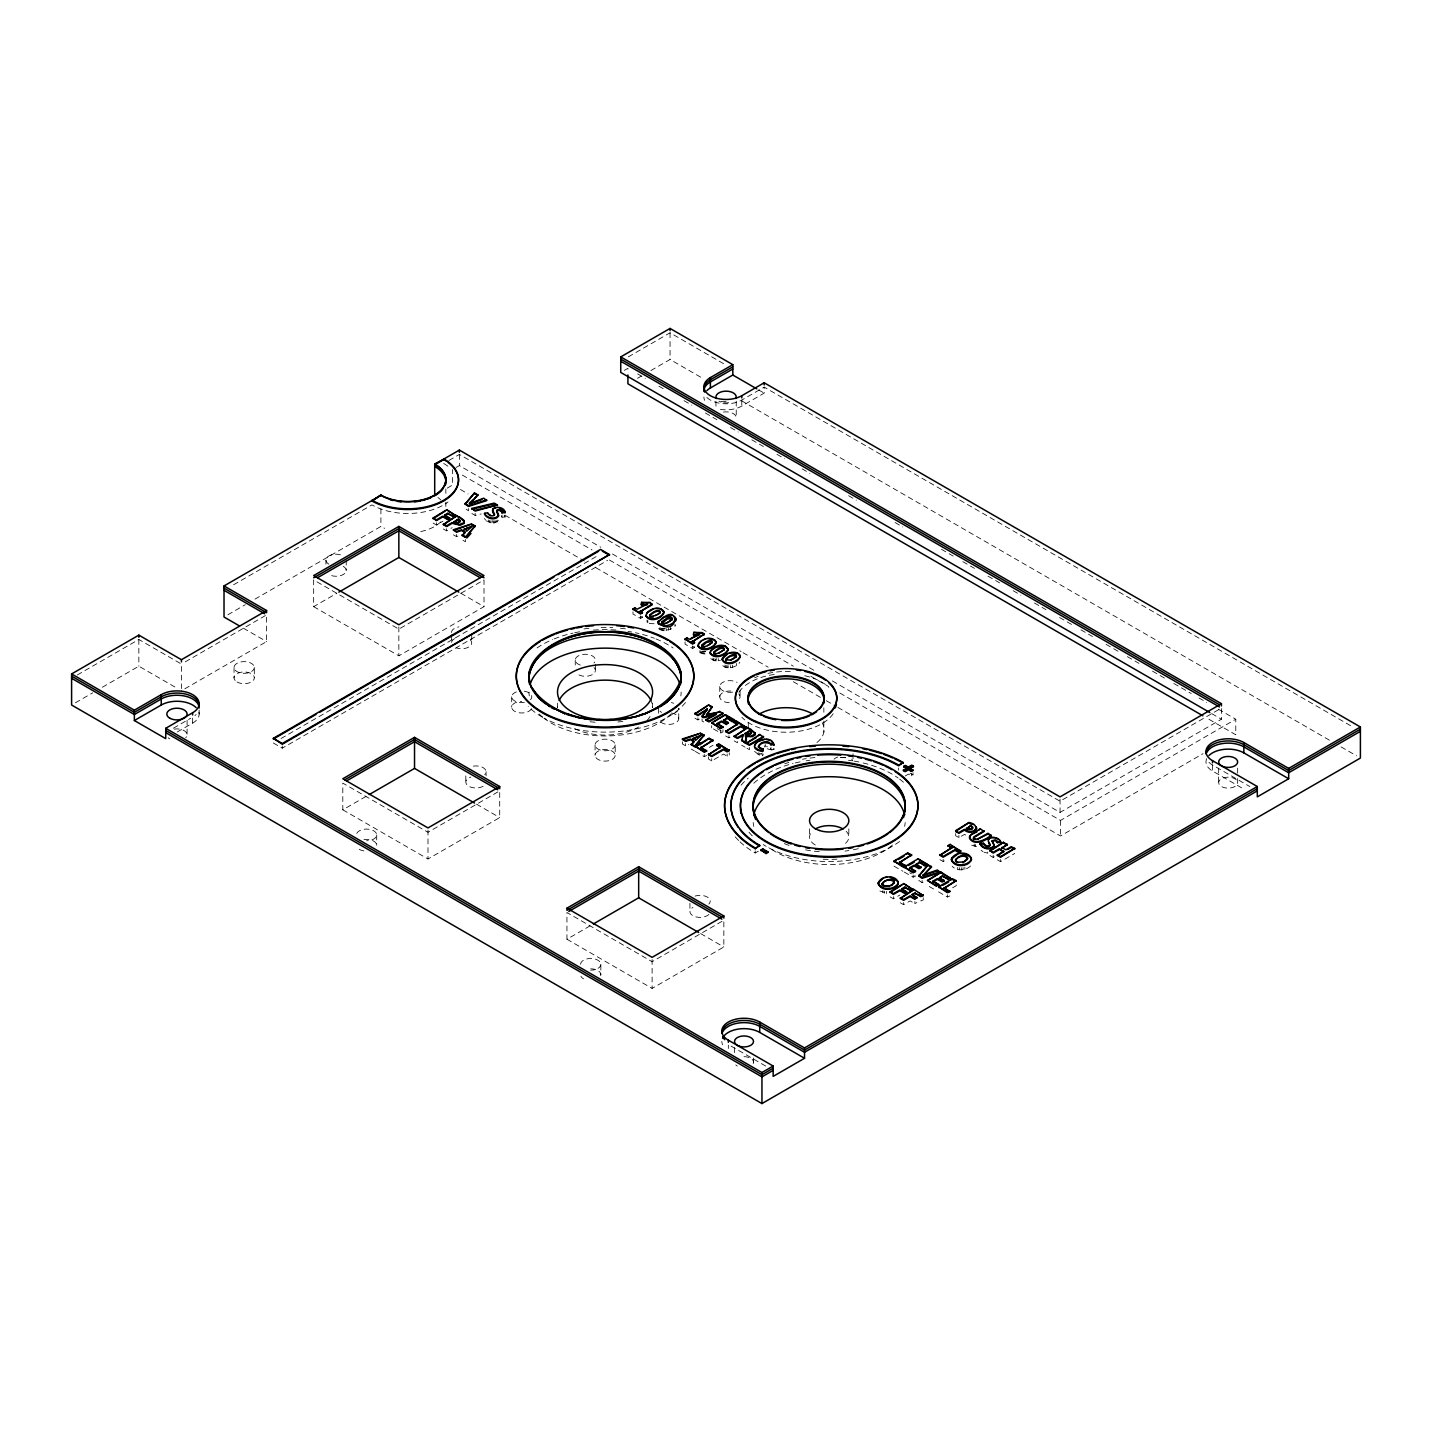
<?xml version="1.0" encoding="UTF-8"?>
<svg xmlns="http://www.w3.org/2000/svg" width="1432" height="1432" viewBox="0 0 1432 1432"><rect width="100%" height="100%" fill="white"/><g stroke="black" fill="none" stroke-linecap="round" stroke-linejoin="round"><path stroke-width="0.75" stroke-dasharray="5 3.75" d="M498.425 520.639L493.431 523.128L486.343 520.89M675.689 625.104L674.937 626.393L674.937 624.209M739.091 663.428L739.843 662.157M970.538 866.002C965.812 870.781 956.791 871.39 952.119 866.253M722.766 665.665C726.901 669.657 733.757 667.634 737.892 664.627M77.364 674.955L138.85 639.477L181.434 664.054L181.434 688.541M233.613 584.757L371.944 504.887A50.711 29.284 0 0 0 443.669 504.887M448.896 460.46L459.368 454.427L1060.056 801.222L1221.442 708.052L1221.442 719.24L1060.056 812.409L831.401 680.397M628.326 356.872L670.051 332.779L725.201 364.623M456.002 467.548L459.368 465.597L600.813 547.275M624.334 370.351L627.914 368.293L627.914 372.732M75.448 702.79L92.74 692.802M102.334 687.253L138.85 666.184L175.617 687.414M227.885 614.775L245.32 604.698M255.003 599.113L380.912 526.421A38.038 21.963 0 0 0 384.653 528.318M447.249 488.115L452.637 485.018L452.637 469.481M637.491 378.281L641.321 376.079M650.898 370.548L670.051 359.486L702.933 378.46M185.301 661.817L266.603 614.883L266.603 641.59L181.434 690.761M433.126 523.074L436.384 524.971L442.918 521.194M313.662 606.649L398.848 655.82L484.016 606.649L484.016 579.942L398.848 629.113L313.662 579.942L313.662 606.649L336.896 593.242M443.347 528.981L446.623 530.86L452.118 527.692M173.415 728.208L190.707 718.22M706.871 397.416A22.196 12.816 0 0 0 741.776 400.065L764.187 387.123L1352.649 726.883M177.264 731.985L192.64 723.124A22.196 12.816 0 0 0 198.386 710.737M720.35 409.391A22.196 12.816 0 0 0 741.776 406.079L764.187 393.138L764.187 387.123M281.066 738.518L598.63 555.186M273.333 742.993L282.283 748.166L607.598 560.36M632.998 611.858L632.998 614.024L640.587 618.409L642.449 617.335L642.449 615.169M342.803 809.814L427.989 858.985L499.714 817.582L499.714 790.876L427.989 832.278L342.803 783.107L342.803 809.814L367.344 795.655M685.069 641.912L685.069 644.096L692.676 648.481L694.52 647.407L694.52 645.223M694.932 718.22L697.921 719.938L702.557 717.271M709.395 747.361L713.011 745.284M725.666 735.958L728.942 737.838L732.307 735.905M708.464 756.848L708.464 759.032L711.722 760.911L723.554 754.091L727.17 756.186L729.282 754.95L729.282 752.784M566.947 939.231L652.115 988.402L723.84 946.982L723.84 920.275L652.115 961.695L566.947 912.506L566.947 939.231L591.488 925.054M740.004 841.837A104.608 60.395 0 0 0 755.219 852.989L759.712 850.393M905.185 776.001L908.443 774.121L911.361 775.804L912.99 774.873L912.99 772.689M955.663 833.567L955.663 835.751L958.921 837.63L964.434 834.444L967.227 835.715M939.911 859.648L943.169 861.527L946.552 859.576M890.113 896.88L893.371 898.777L899.905 895M900.334 902.787L903.592 904.666L910.125 900.889L914.887 903.646L916.874 902.5M989.959 855.548L993.182 857.41L997.979 854.635M839.814 693.016L1060.503 820.429L1235.78 719.24L1235.78 734.759L1206.746 718.005M952.62 887.786L956.236 885.71L956.236 883.526M997.334 859.809L1000.538 861.652L1014.733 853.472M837.881 707.426L1060.503 835.966L1203.041 753.662M658.613 628.63L664.018 630.832L672.217 628.612M713.458 728.906L720.565 733.023L722.945 731.931L722.945 729.765M695.361 751.46L704.258 756.597L706.62 755.523M904.254 872.052L913.151 877.19L915.513 876.115L909.714 872.768M938.587 891.885L947.483 897.023L949.863 895.949M918.789 880.394L922.136 882.649L924.535 881.575M453.443 534.816L456.486 536.57L461.498 534.888M682.438 741.83L682.438 743.996L685.481 745.75L688.81 744.622M471.88 513.533L475.155 515.413L481.224 513.963M661.888 630.528L661.888 628.362L668.386 628.075L668.386 630.241M710.684 658.702L715.015 660.814L720.457 660.313M661.888 628.362L665.236 628.505M705.242 651.596L702.217 651.56M501.307 515.95L501.988 517.203L505.156 516.988L505.156 514.804M654.138 623.743L649.806 623.564L646.53 621.667M702.933 653.833L702.933 651.667L706.227 651.632L706.227 653.815L704.025 653.923L698.601 651.721M770.362 748.381L770.971 749.562L773.96 749.419L773.96 747.253M716.179 658.81L715.015 660.814M879.892 891.008L888.18 893.604M766.424 746.716L767.445 746.77M971.737 845.202L976.875 846.706L976.875 844.54M754.539 751.352L759.497 755.308L760.947 755.649L760.947 753.465M760.84 753.644L763.256 754.145L762.558 755.827L762.558 753.662M984.053 852.237L987.74 853.203L987.74 851.02M758.656 389.934L764.187 393.138M741.597 400.799L1329.469 740.201M1341.068 746.895L1356.534 755.827M637.598 373.877L645.331 378.352M658.881 386.175L664.699 389.522M684.048 400.692L691.799 405.166M705.35 412.989L716.967 419.701M730.517 427.524L738.25 431.999M751.818 439.821L763.417 446.515M776.967 454.356L784.718 458.813M802.135 468.873L809.885 473.348M848.603 495.705L856.354 500.18M895.072 522.519L902.804 526.994M941.522 549.351L953.139 556.063M962.823 561.648L974.44 568.343M987.991 576.165L999.608 582.878M1013.158 590.7L1020.891 595.175M1034.441 602.997L1046.058 609.71M1059.608 617.532L1073.159 625.354M1080.909 629.829L1092.527 636.524M1106.077 644.346L1119.627 652.169M1127.378 656.644L1138.977 663.356M1152.527 671.178L1166.096 679.001M1173.828 683.476L1191.245 693.535M1198.996 697.993L1206.746 702.468M1218.363 709.18L1235.78 719.24M1211.741 713.637L1221.442 719.24M1208.948 762.343A22.196 12.816 0 0 0 1212.474 764.992L1249.832 786.562M1206.728 758.62A22.196 12.816 0 0 0 1212.474 770.989L1244.229 789.336M612.448 553.987L815.9 671.447M462.321 475.066L592.025 549.96M609.441 560.019L793.346 666.184M810.78 676.244L828.197 686.304M460.388 489.476L468.121 493.95M504.905 515.18L584.274 561.004M595.891 567.716L677.193 614.668M679.126 615.778L741.078 651.542M743.011 652.67L768.178 667.187M793.346 681.722L824.331 699.604M826.264 700.713L835.948 706.316M640.193 616.029L642.449 617.335M692.265 646.101L694.52 647.407M910.054 773.173L912.99 774.873M717.146 728.584L722.945 731.931M703.774 721.997L702.074 721.012L702.074 718.846M734.168 740.863L737.444 742.76L737.444 740.577M741.651 745.195L745.07 747.164M460.782 593.242L484.016 606.649M691.244 749.079L694.413 750.923M893.98 866.127L902.894 871.265M929.261 886.498L936.367 890.597M243.368 628.183L266.603 641.59M476.48 804.175L499.714 817.582M700.624 933.574L723.84 946.982M765.69 1066.07L728.333 1044.501L728.333 1048.51M982.978 851.7L981.153 850.268M504.153 515.216L505.156 516.988M484.517 518.456L485.555 520.156M773.763 748.506L773.96 749.419M1237.66 768.143L1237.66 776.43M1237.66 778.507L1237.66 782.642A9.505 5.495 0 0 1 1223.411 787.403A9.505 5.495 0 0 1 1223.411 777.898A9.505 5.495 0 0 1 1237.66 782.642M1218.65 768.143L1218.65 782.642M1212.474 764.992L1212.474 770.989M1060.503 820.429L1060.503 835.966M1060.056 799.056L1060.056 812.409M1000.538 859.486L1000.538 861.652M993.182 855.244L993.182 857.41M975.514 844.397L975.514 846.563M974.19 844.092L974.19 846.258M964.864 867.112L964.864 869.296M963.109 867.506L963.109 869.672M961.319 867.667L961.319 869.851M959.512 867.613L959.512 869.779M958.921 835.447L958.921 837.63M957.739 867.327L957.739 869.493M947.483 894.839L947.483 897.023M943.169 859.361L943.169 861.527M923.246 897.757L923.246 899.923L920.883 900.997L920.883 898.831M922.136 880.465L922.136 882.649M914.887 901.48L914.887 903.646M913.151 875.024L913.151 877.19M911.361 773.638L911.361 775.804M903.592 902.5L903.592 904.666M898.67 768L898.67 770.165M893.371 896.593L893.371 898.777M886.39 891.384L886.39 893.55M884.6 891.098L884.6 893.264M882.864 890.561L882.864 892.727M853.024 753.787L853.024 759.998M848.836 828.824L848.836 836.986M823.847 707.784L823.847 712.223M823.847 721.084L823.847 732.182M809.545 828.824L809.545 836.986M770.971 747.379L770.971 749.562M765.404 746.788L765.404 744.604L764.366 746.985M759.497 753.125L759.497 755.308M758.172 752.641L758.172 754.807M755.219 850.823L755.219 852.989M753.518 1058.015L753.518 1062.168M749.419 747.504L749.419 749.67L746.144 747.79L746.144 745.607M748.274 722.695L748.274 727.134M741.776 400.065L741.776 406.079M740.058 690.654L740.058 696.865M736.227 401.157L736.227 417.714M736.37 663.481L736.37 665.665M734.509 1047.669L734.509 1053.88M732.522 665.11L732.522 667.294M730.374 665.576L730.374 667.76M728.942 735.672L728.942 737.838M728.172 665.701L728.172 667.867M727.098 665.612L727.098 667.777M727.17 754.002L727.17 756.186M726.042 665.397L726.042 667.563M725.022 665.057L725.022 667.24M720.565 730.839L720.565 733.023M719.759 686.501L719.759 696.865A10.149 5.853 0 0 0 732.54 702.521M718.291 658.613L718.291 660.779M715.946 401.157L715.946 407.368M716.107 658.72L716.107 660.904M713.959 658.416L713.959 660.6M712.939 658.093L712.939 660.259M711.722 758.727L711.722 760.911M711.668 725.702L711.668 727.886M704.258 754.431L704.258 756.597M704.025 651.757L704.025 653.923M701.877 651.453L701.877 653.618M700.857 651.113L700.857 653.296M699.89 650.647L699.89 652.813M697.921 717.772L697.921 719.938M692.676 646.297L692.676 648.481M689.938 903.252L689.938 911.54M685.481 743.584L685.481 745.75M678.75 718.613L678.75 708.267A10.06 5.8 0 0 1 678.41 709.771M670.409 627.341L670.409 629.525M670.051 332.779L670.051 359.486M666.22 628.541L666.22 630.707M664.018 628.666L664.018 630.832M662.944 628.558L662.944 630.742M660.868 628.022L660.868 630.205M659.901 627.556L659.901 629.722M658.63 708.267L658.63 714.478M652.598 703.148L652.598 707.587A47.542 27.459 0 0 0 650.969 700.481M652.115 959.512L652.115 988.402M647.819 620.575L647.819 622.759M647.067 620.056L647.067 622.222M640.587 616.225L640.587 618.409M615.187 744.962A10.06 5.8 0 0 1 600.097 749.992A10.06 5.8 0 0 1 600.097 739.932A10.06 5.8 0 0 1 615.187 744.962L615.187 755.326A10.06 5.8 0 0 1 600.097 760.338A10.06 5.8 0 0 1 600.097 750.296A10.06 5.8 0 0 1 615.187 755.326M580.569 964.327A10.149 5.853 0 0 1 590.7 958.473A10.149 5.853 0 0 1 600.849 964.327L600.849 974.691M595.372 664.215L595.372 670.48M595.068 744.962L595.068 755.326M575.252 660.062L575.252 666.31M557.495 703.148L557.495 707.587A47.542 27.459 0 0 1 557.907 704.007M511.689 696.829L511.689 707.175M501.988 515.037L501.988 517.203M497.011 519.995L497.011 522.161M495.902 520.514L495.902 522.68M494.684 520.818L494.684 523.002M493.431 523.128L493.431 520.944L492.161 520.908L492.161 523.092M490.89 520.729L490.89 522.913M489.637 520.407L489.637 522.573M488.455 519.959L488.455 522.125M486.092 771.776L486.092 775.911M475.155 513.247L475.155 515.413M471.737 634.609L471.737 642.878M468.497 508.593L468.497 510.777L465.149 508.521L465.149 506.337M465.812 775.911L465.812 782.123M465.436 539.56L465.436 541.726L462.25 539.9L462.25 537.716M459.368 454.427L459.368 465.597M456.486 534.387L456.486 536.57M451.456 634.609L451.456 642.878A10.149 5.853 0 0 1 456.522 637.813M446.623 528.694L446.623 530.86M445.853 489.01L445.853 493.378M445.853 502.131L445.853 506.516M436.384 522.787L436.384 524.971M427.989 830.113L427.989 858.985M398.848 626.947L398.848 655.82M380.912 508.915L380.912 526.421M376.705 834.928L376.705 845.274M346.222 560.073L346.222 570.419M325.941 560.073L325.941 564.208M282.283 746L282.283 748.166M254.323 667.473A10.149 5.853 0 0 1 239.108 672.539A10.149 5.853 0 0 1 239.108 662.407A10.149 5.853 0 0 1 254.323 667.473L254.323 677.819M234.043 667.473L234.043 677.819M199.138 710.057L199.138 714.067M192.64 723.124L192.64 717.11A22.196 12.816 0 0 0 196.166 714.461M187.091 720.278L187.091 734.759M138.85 639.477L138.85 666.184M858.305 848.693A76.075 43.927 0 0 1 852.702 849.874M848.872 850.536A76.075 43.927 0 0 1 845.005 851.073M819.265 851.664A76.075 43.927 0 0 1 803.8 849.516M789.014 845.417A76.075 43.927 0 0 1 782.874 842.965M622.813 721.406A76.075 43.927 0 0 1 614.972 722.247M595.121 722.247A76.075 43.927 0 0 1 587.281 721.406M726.078 401.64A22.196 12.816 0 0 1 720.35 401.211M448.037 502.005A50.711 29.284 0 0 1 445.209 503.957M443.669 463.485A50.711 29.284 0 0 1 448.037 466.349M685.498 702.539A88.748 51.248 0 0 1 544.142 718.148M542.298 717.11A88.748 51.248 0 0 1 528.193 706.495M537.054 647.944A88.748 51.248 0 0 1 552.573 639.549M554.148 638.905A88.748 51.248 0 0 1 572.889 633.123M574.697 632.729A88.748 51.248 0 0 1 582.072 631.387M593.475 630.08A88.748 51.248 0 0 1 616.637 630.08M628.022 631.387A88.748 51.248 0 0 1 631.745 632.013M635.414 632.729A88.748 51.248 0 0 1 639.012 633.535M642.556 634.43A88.748 51.248 0 0 1 654.352 638.278M655.963 638.905A88.748 51.248 0 0 1 673.04 647.944M833.209 713.727A50.711 29.284 0 0 1 789.497 732.164A50.711 29.284 0 0 1 741.865 717.307M738.912 692.157A50.711 29.284 0 0 1 743.835 686.733M745.356 685.481A50.711 29.284 0 0 1 774.336 674.454M804.748 675.725A50.711 29.284 0 0 1 828.877 687.253M899.6 841.479A88.748 51.248 0 0 1 763.238 844.576M752.319 835.912A88.748 51.248 0 0 1 747.2 829.898M753.823 783.232A88.748 51.248 0 0 1 793.095 763.471M795.225 762.952A88.748 51.248 0 0 1 800.667 761.77M806.216 760.786A88.748 51.248 0 0 1 809.975 760.249M848.406 760.249A88.748 51.248 0 0 1 852.165 760.786M854.027 761.09A88.748 51.248 0 0 1 861.366 762.522M863.156 762.952A88.748 51.248 0 0 1 898.168 778.041M899.6 779.097A88.748 51.248 0 0 1 904.559 783.232M738.608 840.477A104.608 60.395 0 0 1 734.777 836.288M741.06 785.201A98.271 56.725 0 0 1 748.202 778.149M583.952 628.934A88.748 51.248 0 0 1 589.644 628.236M601.172 627.52A88.748 51.248 0 0 1 612.789 627.663M620.468 628.236A88.748 51.248 0 0 1 626.142 628.934M754.575 677.819A50.711 29.284 0 0 1 758.137 676.334M767.964 673.416A50.711 29.284 0 0 1 791.896 671.68M836.932 859.164A88.748 51.248 0 0 1 821.449 859.164M784.808 763.739A88.748 51.248 0 0 1 788.889 762.451M802.511 759.246A88.748 51.248 0 0 1 806.216 758.62M809.975 758.083A88.748 51.248 0 0 1 817.6 757.313M840.781 757.313A88.748 51.248 0 0 1 846.509 757.85M440.752 521.875A38.038 21.963 0 0 1 417.661 532.113M437.977 497.531A38.038 21.963 0 0 1 440.752 499.911M670.928 714.013A76.075 43.927 0 0 1 544.035 718.291M542.728 717.253A76.075 43.927 0 0 1 539.166 714.013M529.267 695.88A76.075 43.927 0 0 1 528.981 692.068M681.131 692.068A76.075 43.927 0 0 1 680.844 695.88M650.074 716.412A47.542 27.459 0 0 1 646.226 721.316M638.672 727.009A47.542 27.459 0 0 1 571.422 727.009M744.014 1056.673A9.505 5.495 0 0 1 753.196 1063.582M737.301 1066.034A9.505 5.495 0 0 1 735.779 1064.907M722.587 1044.769A22.196 12.816 0 0 1 721.835 1041.458M470.394 639.961A10.149 5.853 0 0 1 468.783 647.031A10.149 5.853 0 0 1 456.522 647.962M451.456 632.532A10.149 5.853 0 0 1 458.974 626.876M343.25 566.284A10.149 5.853 0 0 1 343.25 574.554A10.149 5.853 0 0 1 328.913 574.554M328.913 564.208A10.149 5.853 0 0 1 328.035 556.493A10.149 5.853 0 0 1 341.156 554.99M590.7 968.82A10.149 5.853 0 0 1 600.509 976.194M583.54 978.826A10.149 5.853 0 0 1 580.909 976.194M600.849 964.327A10.149 5.853 0 0 1 590.7 970.18M708.876 914.457A10.149 5.853 0 0 1 693.911 916.176A10.149 5.853 0 0 1 692.909 907.387M695.021 896.11A10.149 5.853 0 0 1 707.265 897.041A10.149 5.853 0 0 1 708.876 904.111M483.121 786.275A10.149 5.853 0 0 1 467.906 785.685A10.149 5.853 0 0 1 470.877 777.057M473.33 766.12A10.149 5.853 0 0 1 483.998 768.214A10.149 5.853 0 0 1 484.732 774.694M363.943 839.617A10.149 5.853 0 0 1 376.365 846.795M363.943 850.93A10.149 5.853 0 0 1 356.765 846.795M356.765 833.406A10.149 5.853 0 0 1 368.328 829.164A10.149 5.853 0 0 1 376.67 835.429A10.149 5.853 0 0 1 366.574 840.781M738.697 693.929A10.149 5.853 0 0 1 738.697 699.783M719.759 696.865A10.149 5.853 0 0 1 732.54 691.191M732.54 692.157A10.149 5.853 0 0 1 720.117 684.979A10.149 5.853 0 0 1 737.086 682.366M834.086 759.157A10.149 5.853 0 0 1 837.81 757.009M851.664 759.157A10.149 5.853 0 0 1 852.667 760.553M845.507 757.385A10.149 5.853 0 0 1 840.244 757.385M580.282 665.092A10.06 5.8 0 0 1 576.595 657.145A10.06 5.8 0 0 1 590.342 655.033A10.06 5.8 0 0 1 594.029 662.962M594.029 667.563A10.06 5.8 0 0 1 590.342 675.51A10.06 5.8 0 0 1 576.595 673.38M677.408 711.167A10.06 5.8 0 0 1 673.72 713.297M661.584 712.366A10.06 5.8 0 0 1 659.991 711.167M671.304 702.647A10.06 5.8 0 0 1 673.72 703.237M671.304 713.011A10.06 5.8 0 0 1 675.815 722.73A10.06 5.8 0 0 1 658.971 720.117M524.345 691.208A10.06 5.8 0 0 1 530.449 699.729M524.345 702.432A10.06 5.8 0 0 1 512.441 699.049A10.06 5.8 0 0 1 516.719 691.799M531.469 708.679A10.06 5.8 0 0 1 519.995 712.903A10.06 5.8 0 0 1 511.725 706.674A10.06 5.8 0 0 1 521.749 701.376M723.464 412.058A10.149 5.853 0 0 1 735.887 419.236M174.328 729.103A10.149 5.853 0 0 1 184.996 731.197A10.149 5.853 0 0 1 185.73 737.695M169.781 738.912A10.149 5.853 0 0 1 168.153 737.695M704.651 400.334A22.196 12.816 0 0 1 703.9 397.022M728.709 402.678A10.149 5.853 0 0 1 723.464 402.678M721.012 402.088A10.149 5.853 0 0 1 718.918 401.157M822.165 722.73A38.038 21.963 0 0 1 816.598 742.76M772.063 750.082A38.038 21.963 0 0 1 766.693 748.56M846.205 831.33A19.654 11.349 0 0 1 843.09 845.023M815.291 845.023A19.654 11.349 0 0 1 812.177 831.33M905.185 822.559A76.075 43.927 0 0 1 904.612 826.371M892.44 845.041A76.075 43.927 0 0 1 768.841 847.368M753.769 826.371A76.075 43.927 0 0 1 753.178 822.559M237.014 681.972A10.149 5.853 0 0 0 253.983 679.341A10.149 5.853 0 0 0 241.56 672.163A10.149 5.853 0 0 0 237.014 681.972"/><path stroke-width="1.5" d="M758.566 747.253L763.256 749.061L762.558 751.478C740.505 747.79 770.577 730.123 773.96 745.07C769.575 743.369 761.591 739.825 758.387 747.182L758.387 746.448C759.873 741.812 769.897 739.055 770.971 745.213M498.425 516.29L498.461 514.75L498.425 516.29C495.096 520.765 486.808 518.867 484.517 514.106L484.517 513.39C488.276 510.848 490.478 518.867 494.38 514.75C487.077 506.194 504.476 504.726 505.156 512.638L501.988 512.853C501.719 509.72 494.917 509.327 497.298 513.014L496.886 511.618M994.005 846.384L994.059 844.844L994.005 846.384C990.693 850.877 982.388 848.961 980.114 844.218L980.114 843.484C983.874 840.96 986.075 848.979 989.977 844.862M664.681 703.756C713.709 665.934 642.18 626.017 605.056 631.888C567.967 626.357 496.367 665.361 545.431 703.756M680.844 680.361L681.131 675.815C681.256 689.15 671.375 700.069 660.492 706.513M496.635 511.707C496.278 508.27 501.612 509.488 501.988 512.137L501.988 512.853M992.233 841.085C990.729 842.678 996.224 836.825 997.585 842.231L1000.753 842.75C1000.449 837.344 988.707 834.82 988.205 841.014L990.049 844.844M493.736 515.395L494.452 514.016L492.626 510.168M980.114 844.218C983.874 841.676 986.075 849.695 989.977 845.578L988.599 842.123M492.626 510.902L492.751 509.13M460.388 521.785L458.544 518.742L454.087 522.215L458.276 523.02L460.495 520.371M972.686 828.555L970.86 825.494L966.385 828.967L971.934 829.235L972.686 827.821L969.231 829.164L966.385 828.251M647.497 604.716L641.393 604.895L641.679 602.335L650.253 602.55L652.204 604.752L640.193 611.679L652.204 604.035M641.393 604.895L641.679 602.335M698.028 634.859L693.482 634.949L693.75 632.407L702.324 632.604L704.275 634.09L692.265 641.751L704.275 634.09M663.822 611.786C663.231 619 649.645 622.884 646.047 616.082C646.405 608.707 661.584 604.608 663.822 612.502L663.338 610.551M658.129 622.329C681.489 597.753 678.911 640.337 658.129 622.329L658.613 624.28M658.129 623.063L658.344 621.04M675.689 620.772L675.904 618.749M715.893 641.84C715.302 649.072 701.734 652.956 698.136 646.154C698.476 638.762 713.673 634.68 715.893 642.574L715.409 640.623M710.2 653.117C710.558 645.743 725.738 641.661 727.975 649.537C726.615 656.303 712.402 660.116 710.2 652.401L710.684 654.352M740.058 655.784C739.7 663.177 724.52 667.258 722.283 659.382C723.643 652.616 737.856 648.803 740.058 656.518L739.574 654.567M722.283 660.098L722.498 658.093M727.778 650.826L727.975 648.821M443.347 523.915L446.623 525.795L452.118 522.608L458.956 524.595L463.7 522.823L463.646 519.941L456.736 515.771L443.347 524.631L446.623 526.529L452.118 523.342L460.263 525.186L463.7 523.557L464.308 521.409M976.624 828.161C974.816 832.833 967.835 831.562 964.434 829.379L958.921 832.547L955.663 831.401L958.921 833.281L964.434 830.095C973.563 837.308 982.191 824.886 969.034 822.541L955.663 830.667M745.481 733.721L749.294 734.902L751.37 732.253L749.384 730.606L744.891 734.115L749.384 731.322L751.37 732.969L750.386 733.721L744.891 733.381M649.627 616.548L649.752 615.116C651.667 612.789 658.72 607.973 660.116 612.019C658.81 617.013 643.63 616.333 653.153 617.174L653.153 616.458M657.557 614.31L660.116 612.753C658.72 608.707 651.667 613.523 649.752 615.85L649.752 615.116M671.59 619.77L672.199 619.716C672.002 614.382 663.589 619.68 661.835 622.097C663.213 626.124 670.301 621.327 672.199 619M712.187 642.807C712.008 637.473 703.595 642.771 701.841 645.188C703.202 649.215 710.29 644.418 712.187 642.091L711.579 642.861M724.395 648.356L724.27 649.072C722.372 651.399 715.284 656.196 713.906 652.151C715.66 649.734 724.091 644.436 724.27 649.788L723.661 649.842M724.27 649.788C722.874 645.743 715.821 650.558 713.906 652.885L713.906 652.151M725.988 659.848C730.069 653.296 742.331 655.301 730.553 660.045L736.352 656.769C736.227 651.417 727.707 656.697 725.988 659.132L726.006 660.886L725.988 659.132M661.709 623.529L667.634 618.803L672.324 619.018M701.698 646.62L706.495 642.431L712.313 641.375M680.844 671.984L680.844 672.7C661.405 618.194 548.707 618.194 529.267 672.7L529.267 671.984M549.62 706.513L539.166 698.494L531.576 687.181C560.36 732.271 660.761 733.148 680.844 679.627M891.51 884.887L891.51 885.602C903.861 870.029 866.342 887.249 889.63 886.48L889.63 885.746C901.874 881.199 883.812 876.312 882.309 884.493M967.388 858.627C965.759 854.098 957.614 856.461 955.609 860.077L958.366 856.837L962.286 855.477L966.26 856.175L967.549 858.699L962.752 862.708L967.388 859.343M745.07 742.08L746.448 736.621L745.446 735.69L746.448 737.337L745.07 742.814L741.651 740.111L745.07 742.814M745.517 743.154L746.448 739.521M955.609 859.343L955.538 861.348L957.632 862.225L962.752 861.992M878.371 882.882C880.931 874.755 899.045 874.558 898.061 884.403C894.087 890.901 879.606 891.527 878.371 882.882L878.478 884.636M878.371 883.598L878.639 881.826M951.51 859.111C954.249 851.378 970.252 850.697 971.469 859.594L971.469 858.86C969.894 867.38 952.62 868.186 951.51 859.111L951.618 860.883M951.51 859.827L951.779 858.072M898.061 884.403L898.329 883.347M745.446 736.406L752.57 736.621L754.897 734.902L754.986 732.772L747.593 727.635L734.168 736.513L737.444 738.411L743.118 735.636L742.85 734.562L737.444 737.677L734.168 735.797M754.897 734.902L754.986 732.772M741.651 740.845L743.118 734.902M969.679 836.252L969.446 837.04C971.898 846.885 986.881 840.656 991.248 835.858L988.044 833.263L977.555 839.152L974.029 838.901L974.011 837.487L984.124 831.455L980.311 828.877L971.039 834.677L969.679 836.968L970.216 835.447M681.131 676.53C670.122 617.21 539.989 617.21 528.981 676.53L530.126 684.156L529.267 680.361M756.705 742.241L754.557 745.249M762.558 751.478L763.256 749.061M484.517 513.39C486.808 518.133 495.096 520.049 498.425 515.556L497.298 512.298M980.114 843.484C982.388 848.245 990.693 850.143 994.005 845.668M658.344 621.774L663.625 617.353L672.145 615.617M646.047 616.082L646.047 615.366C649.519 621.792 660.51 618.427 663.625 613.057L663.625 613.791M658.613 623.564C663.517 628.022 672.431 625.265 675.689 620.038M701.805 640.623L698.333 644.132M724.216 645.689L715.696 647.425L710.415 651.113M698.136 646.154L698.136 645.42C701.608 651.864 712.581 648.499 715.696 643.129L715.696 643.863M722.498 658.81L727.778 653.672M710.684 653.618C715.588 658.093 724.503 655.319 727.778 650.11M722.283 659.382C725.755 665.808 736.728 662.443 739.843 657.073L739.843 657.807M702.074 716.662L707.354 708.947L702.074 716.662L703.774 717.647L714.049 715.248M706.513 714.478L719.508 712.026L706.513 715.212L712.152 706.728L708.536 704.974L694.932 713.87L697.921 715.588L707.354 709.663M706.513 715.212L712.152 706.728M878.639 882.56L883.275 878.12M951.779 858.788L958.097 853.758M878.478 883.92C882.434 890.543 893.908 889.791 898.061 883.669M951.618 860.149C955.574 866.79 967.03 866.02 971.182 859.898L971.182 860.632M975.085 839.313L973.474 839.062L974.011 836.771L984.124 830.739M492.751 509.864L493.109 508.664M990.3 837.881L988.348 839.242M745.446 735.69L750.511 736.388L754.897 734.168M469.302 503.831L483.765 498.157L486.755 500.591L468.497 506.427L465.149 504.171L474.529 492.912L477.84 495.186L472.524 500.967L477.84 494.452M465.149 504.171L474.529 492.912M922.942 874.988L937.405 870.029L940.377 872.464L922.136 878.299L918.789 876.044L928.169 864.785L931.48 867.058L922.942 875.704L931.48 866.324M918.789 876.044L928.169 864.785M465.436 537.394L475.155 525.902L471.361 524.04L453.443 529.733L456.486 532.221L461.498 530.538L465.149 532.632L462.25 535.55L465.436 537.394L475.155 525.902M466.814 538.02L470.985 533.42M694.413 746.573L704.132 735.099L700.337 733.238L682.438 738.93L685.481 741.4L690.493 739.717L694.126 741.83L691.244 744.73L694.413 746.573L704.132 735.099M695.809 747.2L699.98 742.599M462.25 535.55L465.149 531.916L461.498 529.804L456.486 531.487L453.443 529.733M691.244 744.73L694.126 741.096L690.493 739.002L685.481 740.684L682.438 738.93M653.565 608.94L647.013 612.789M992.287 841.246L995.312 840.602L997.585 842.965M466.635 531.147L472.005 526.582M695.612 740.326L700.982 735.762M454.087 521.481C461.39 525.275 460.997 515.359 454.087 522.215M469.302 503.115L472.524 500.251M443.347 524.631L456.736 515.771M955.663 831.401L969.034 822.541M734.168 736.513L747.593 727.635M449.666 518.456L444.905 514.983L449.666 518.456L447.679 519.601L442.918 516.845L436.384 520.622L433.126 518.008L446.748 509.774L456.056 515.878L453.675 516.952L448.073 513.712L453.675 516.218L456.056 515.144M722.945 727.599L717.146 723.518L722.945 726.865L720.565 728.673L711.668 722.802L725.451 714.675L734.419 719.848L732.289 721.8L726.776 717.88L732.289 721.066L734.419 719.848M713.977 721.656L725.451 714.675M700.875 747.128L706.62 751.173L704.258 752.248L695.361 746.376L709.144 738.303L713.011 740.219L700.875 747.844L713.011 740.219M699.639 744.891L709.144 738.303M899.511 861.795L905.257 865.841L902.894 866.915L893.98 861.062L907.763 852.989L911.629 854.886L899.511 862.529L911.629 854.886M907.763 852.989L905.937 854.403M915.513 871.766L909.714 867.685L915.513 871.032L913.151 872.84L904.254 866.987L918.019 858.842L926.987 864.015L924.875 865.966L919.344 862.046L924.875 865.232L926.987 864.015M906.653 892.261L901.874 888.789L906.653 892.261L904.666 893.407L899.905 890.65L893.371 894.427L890.113 891.814L903.717 883.58L913.025 889.684L910.663 890.758L905.042 887.518L910.663 890.024L913.025 888.95M915.263 893.425L912.095 894.678L916.874 897.434L914.887 899.296L910.125 896.557L903.592 900.316L900.334 898.437L913.938 889.487L923.246 895.573L920.883 896.665L915.263 893.425L920.883 895.931L923.246 894.857M900.334 898.437L913.938 889.487M938.748 885.173L932.948 881.11L938.748 884.457L936.367 886.247L927.488 880.394L941.254 872.249L950.222 878.156L948.091 879.373L942.578 876.187L948.091 878.657L950.222 877.422M929.78 879.248L941.254 872.249M944.1 887.554L949.863 891.599L947.483 892.673L938.587 886.802L952.369 878.729L956.236 880.626L944.1 888.27L956.236 880.626M952.369 878.729L950.544 880.161M757.886 735.941L759.712 734.509L763.578 737.14L749.419 745.32L746.144 743.441L759.712 734.509M989.959 850.483L993.182 852.344L999.572 848.639L1003.725 851.772L999.572 849.373L993.182 853.06L989.959 850.483L1003.546 842.302L1007.358 844.88L1001.702 848.156L1007.358 844.146M989.959 851.199L1003.546 842.302M444.905 514.983L448.073 512.978M444.905 515.699L448.073 513.712M726.776 718.613L723.607 720.6L726.776 717.88M916.176 864.051L920.955 867.524L916.176 864.767L919.344 862.046M916.176 864.767L919.344 862.78M901.874 888.789L905.042 886.784M901.874 889.505L905.042 887.518M912.095 894.678L915.263 892.691M939.41 877.458L944.171 880.931L939.41 878.174L942.578 875.471M939.41 878.174L942.578 876.187M966.385 828.967L970.86 825.494M666.399 623.01L670.677 620.539M707.533 645.563L710.666 643.648M694.932 713.136L697.921 714.872L707.354 708.947M976.875 831.92L971.039 834.677M660.331 706.638L663.32 704.043M448.037 462.429A50.711 29.284 0 0 1 441.253 502.256A50.711 29.284 0 0 1 371.944 500.949L380.912 495.06A38.038 21.963 0 0 0 434.702 495.06A38.038 21.963 0 0 0 434.702 464.004L443.669 459.547A50.711 29.284 0 0 1 446.659 461.426M756.812 388.877L732.808 375.023L732.808 364.659L710.397 377.601A22.196 12.816 0 0 0 710.397 395.715A22.196 12.816 0 0 0 741.776 395.715L764.187 382.774L1360.4 726.991L1360.4 758.065L761.949 1103.571L71.6 705.009L71.6 673.935L138.85 635.128L181.434 659.705L266.603 610.533L266.603 612.717L224.019 588.122M239.502 625.945L224.019 617.013L224.019 585.939L380.912 495.365A38.038 21.963 0 0 0 434.702 495.365A38.038 21.963 0 0 0 434.702 464.308L459.368 450.078L1060.056 796.872L1221.442 703.703L1221.442 705.887M1209.807 712.527L620.736 372.427L620.736 356.908L670.051 328.429L732.808 364.659M371.944 500.949L380.912 495.06M443.669 459.547L434.702 464.72A38.038 21.963 0 0 1 444.546 485.931M398.848 526.421L313.662 575.592L398.848 624.764L484.016 575.592L398.848 526.421L398.848 557.478L338.829 592.132M313.662 577.776L398.848 528.587L484.016 577.776M317.546 577.705L398.848 530.771L480.15 577.705M433.126 518.724L444.869 511.224M433.126 518.008L436.384 519.888L442.918 516.111L447.679 518.867L449.666 517.722M71.6 673.935L134.357 710.183L161.261 694.645A22.196 12.816 0 0 1 192.64 694.645A22.196 12.816 0 0 1 192.64 712.76L192.64 714.944M732.808 366.843L710.397 379.784A22.196 12.816 0 0 0 704.651 392.153M732.808 369.009L710.397 381.95A22.196 12.816 0 0 0 703.9 391.008M134.357 710.183L134.357 720.529L161.261 705.009A22.196 12.816 0 0 1 196.166 707.659M706.871 390.614A22.196 12.816 0 0 1 710.397 387.965L732.808 375.023M134.357 720.529L165.736 738.644L165.736 728.297L192.64 712.76M273.333 738.339L600.563 549.405L609.531 554.578L282.283 744.228L273.333 738.339L282.283 743.512L609.531 554.578M273.333 739.055L315.917 714.461M319.801 712.223L474.708 622.795M478.574 620.557L554.095 576.953M557.961 574.715L598.63 551.248M640.193 610.963L642.449 612.269L640.587 614.06L632.998 608.958L634.859 607.884L637.115 609.191L647.497 603.982M632.998 609.674L634.859 607.884M499.714 786.526L414.528 737.355L342.803 778.757L427.989 827.929L499.714 786.526L499.714 788.692L414.528 739.521L344.7 779.849M346.58 780.923L414.528 741.704L497.763 789.748M632.998 608.958L640.587 613.343L642.449 612.269M369.241 794.563L414.528 768.411L474.547 803.048M692.265 641.017L694.52 642.324L692.676 644.132L685.069 639.012L686.93 637.938L689.186 639.245L699.568 634.77M685.069 639.746L686.93 637.938M690.779 639.066L695.505 635.593M685.069 639.012L692.676 643.398L694.52 642.324M694.932 713.87L706.674 706.37M719.508 711.292L723.053 713.727L708.876 721.925L705.797 720.135L716.072 714.693M705.797 720.135L710.916 716.465M705.797 719.419L708.876 721.191L723.053 713.011M717.146 723.518L721.621 721.012L726.4 723.769L728.369 722.623L726.4 724.485L721.621 721.746L717.146 724.252M737.498 724.789L733.828 721.961L735.941 720.726L746.502 727.545L744.372 728.763L740.756 726.668L728.942 733.506L725.666 731.609L737.498 724.073L725.666 731.609M733.828 722.677L735.941 721.46L746.502 727.545M725.666 730.893L728.942 732.772L740.756 725.952L744.372 728.047L746.502 726.812M720.278 747.862L716.627 745.016L718.739 743.799L729.282 750.601L727.17 751.836L723.554 749.742L711.722 756.561L708.464 754.682L720.278 747.128L708.464 754.682M716.627 745.732L718.739 744.515L729.282 750.601M708.464 753.948L711.722 755.827L723.554 749.008L727.17 751.102L729.282 749.885M746.144 743.441L756.203 737.623M746.144 742.707L749.419 744.604L763.578 736.424M721.907 916.981L638.672 868.938L566.947 910.34L566.947 908.174L638.672 866.754L723.84 915.925L723.84 918.109M568.826 911.432L638.672 871.103L721.907 919.165M593.367 923.962L638.672 897.81L698.673 932.465M759.712 845.327L755.219 848.639L759.712 845.327A98.271 56.725 0 0 1 759.712 765.1A98.271 56.725 0 0 1 898.67 765.1L903.162 762.504L898.67 765.816A98.271 56.725 0 0 0 774.605 758.763A98.271 56.725 0 0 0 738.411 827.642M903.717 766.317L906.653 768.733L903.717 766.317L905.346 765.386L908.282 767.069L911.665 765.118L913.455 766.138L910.054 768.823L913.455 766.138M903.717 767.051L905.346 766.102L908.282 767.803L911.665 765.834L913.455 766.872M761.036 849.982L762.862 848.925L767.946 851.879L766.138 853.651L761.036 849.982L766.138 852.917L767.946 851.879M761.036 850.715L762.862 848.925M910.054 768.107L912.99 770.523L911.361 771.454L908.443 769.772L905.185 771.651L903.395 770.613L906.653 768.017M903.395 770.613L906.653 768.733M903.395 769.879L905.185 770.917L908.443 769.038L911.361 770.738L912.99 769.79M723.84 915.925L652.115 957.346L566.947 908.174M898.276 859.558L904.022 856.229M908.479 865.447L914.225 862.136M909.714 867.685L914.207 865.179L918.968 867.935L920.955 866.79M951.725 848.478L948.073 845.632L950.186 844.415L960.729 851.235L958.617 852.452L955.001 850.357L943.169 857.177L939.911 855.298L951.725 847.744L939.911 855.298M909.714 868.418L914.207 865.913L918.968 868.669L920.955 867.524M948.073 846.366L950.186 844.415M939.911 854.582L943.169 856.461L955.001 849.641L958.617 851.736L960.729 850.501M977.555 839.152L988.044 833.997L991.248 835.858M890.113 892.53L901.838 885.03M969.536 838.561L969.536 837.845C974.852 845.578 985.95 839.528 991.248 835.125M890.113 891.814L893.371 893.693L899.905 889.916L904.666 892.673L906.653 891.527M932.948 881.11L937.441 878.604L942.202 881.342L944.171 880.215M932.948 881.826L937.441 879.32L942.202 882.076L944.171 880.931M900.334 897.721L903.592 899.6L910.125 895.823L914.887 898.58L916.874 897.434M942.865 885.298L948.628 881.987M1001.702 847.422L1005.837 849.82L1011.225 846.706L1014.733 848.388L1000.538 857.303L997.334 855.459L1003.725 851.038M997.334 855.459L1003.725 851.772M1007.645 849.498L1011.225 847.422L1014.733 849.122M997.334 854.725L1000.538 856.587L1014.733 848.388M165.736 728.297L761.949 1072.514L773.155 1066.034L773.155 1076.399L804.533 1058.284L804.533 1047.92L1257.296 786.526L1257.296 796.872L1288.675 778.757L1288.675 768.411L1360.4 726.991M773.155 1068.218L761.949 1074.68L165.736 730.463M1257.296 788.692L804.533 1050.103L759.712 1024.22A22.196 12.816 0 0 0 735.529 1021.446A22.196 12.816 0 0 0 721.835 1033.277M1360.4 729.174L1288.675 770.577L1243.853 744.694A22.196 12.816 0 0 0 1219.67 741.919A22.196 12.816 0 0 0 1205.977 753.769M773.155 1070.384L761.949 1076.864L165.736 732.647M1257.296 790.876L804.533 1052.269L759.712 1026.386A22.196 12.816 0 0 0 722.587 1032.132M1360.4 731.34L1288.675 772.761L1243.853 746.878A22.196 12.816 0 0 0 1206.728 752.623M718.47 653.082L720.672 651.972M644.955 713.888L658.845 706.871M658.845 707.587L645.152 713.763M764.473 739.413L758.047 741.328M904.254 867.702L906.545 865.841M695.361 747.11L697.724 745.267M893.98 861.778L896.36 859.934M938.587 887.536L940.949 885.692M495.794 507.501L493.718 508.217M711.668 722.802L720.565 727.939L722.945 726.865M695.361 746.376L704.258 751.532L706.62 750.44M893.98 861.062L902.894 866.199L905.257 865.125M904.254 866.987L913.151 872.124L915.513 871.032M927.488 880.394L936.367 885.531L938.748 884.457M938.587 886.802L947.483 891.939L949.863 890.865M465.149 503.455L468.497 505.693L486.755 499.875M918.789 875.328L922.136 877.565L940.377 871.748M468.067 527.549L464.093 529.679L472.005 525.848M697.044 736.746L693.07 738.858L700.982 735.028M470.877 503.169L481.832 499.482M922.942 875.704L937.405 870.763L940.377 872.464M725.863 659.848L730.553 660.045M453.443 530.466L469.07 524.989M682.438 739.646L698.064 734.168M620.414 719.508L637.204 716.34L643.093 713.852M882.309 883.759L884.511 885.996L889.63 885.746M635.951 716.609L643.093 714.568M702.074 715.946L703.774 716.931L716.072 713.977M471.88 508.45L475.155 510.347L497.441 504.977L475.155 511.063L471.88 508.45L494.255 503.133L497.441 504.977M471.88 509.183L494.255 503.867L497.441 505.711M662.211 623.385L663.088 624.406L665.236 623.421M702.217 646.476L703.076 647.497L705.242 646.512M737.319 652.992L729.801 652.938M618.893 719.634L634.161 717.11M994.864 837.684L991.392 837.595M971.361 857.822L966.976 854.815L959.87 853.365M501.988 512.137L505.156 511.904M997.585 842.231L1000.753 842.016M660.062 608.654L655.731 608.475M714.89 640.05L707.802 638.529M693.482 634.949L699.568 634.054M770.971 744.497L773.96 744.354M598.415 719.562L613.003 720.153M597.108 720.153L611.679 719.562M713.78 652.867L714.282 654.173L716.179 653.726M641.679 603.069L650.253 602.55M704.275 634.823L702.324 633.338L693.75 632.407M641.393 604.161L642.861 604.215M567.018 713.852L579.029 717.808L591.219 719.634M754.539 747.003L758.172 749.742L762.558 750.762M575.933 717.11L589.68 719.508M769.7 740.201L766.227 739.431M898.222 881.593L890.328 877.028M759.354 747.969L763.256 749.795M505.156 512.638L499.267 507.59M567.018 714.568L574.16 716.609M556.153 709.449L565.139 713.888M564.942 713.763L551.266 706.871M456.736 516.505L458.938 516.791M969.034 823.257L973.205 824.581M488.992 514.715L490.532 515.61M955.949 861.241L957.632 862.225M474.529 493.628L477.84 495.186M928.169 865.501L931.48 867.058M747.593 728.369L749.795 728.709M970.86 826.228L972.793 827.123M1003.546 843.018L1007.358 844.88M475.155 526.636L471.361 524.04M712.152 707.462L708.536 704.974M704.132 735.815L700.337 733.238M663.338 611.285L661.083 608.976M727.975 649.537L725.236 646.029M709.144 739.037L713.011 740.935M907.763 853.705L911.629 855.602M952.369 879.463L956.236 881.36M551.266 707.587L554.524 709.305M464.111 521.409L460.03 517.346M755.076 734.204L750.923 729.282M620.736 356.908L1221.442 703.703M620.736 359.074L1219.491 704.759M620.736 361.24L1219.491 706.943M1202.862 715.767L627.914 383.812L627.914 374.951M1212.474 762.826L1212.474 760.643A22.196 12.816 0 0 1 1212.474 742.528A22.196 12.816 0 0 1 1243.853 742.528L1288.675 768.411M1208.948 755.541A22.196 12.816 0 0 1 1243.853 752.874L1288.675 778.757M1212.474 760.643L1257.296 786.526M602.353 551.159L609.531 555.312M640.193 611.679L642.449 612.986M692.265 641.751L694.52 643.058M910.054 768.823L912.99 770.523M456.056 515.878L446.748 509.774M464.093 528.945L466.635 530.413M462.25 534.834L465.436 536.66M725.451 715.391L734.419 720.565M951.94 846.151L960.729 851.235M733.828 721.961L737.498 724.073M948.073 845.632L951.725 847.744M723.607 719.866L728.369 722.623M725.201 721.513L728.369 723.339M398.848 557.478L458.849 592.132M926.987 864.749L918.019 858.842M941.254 872.983L950.222 878.156M716.627 745.016L720.278 747.128M693.07 738.142L695.612 739.61M702.79 748.954L706.62 751.173M899.511 862.529L905.257 865.841M946.015 889.379L949.863 891.599M691.244 744.014L694.413 745.839M913.025 889.684L903.717 883.58M919.523 893.425L923.246 895.573M913.688 896.325L916.874 898.15M764.563 850.644L767.946 852.595M224.019 585.939L266.603 610.533M224.019 590.288L264.669 613.773M728.333 1042.335L728.333 1040.169A22.196 12.816 0 0 1 728.333 1022.036A22.196 12.816 0 0 1 759.712 1022.036L804.533 1047.92M722.587 1038.146A22.196 12.816 0 0 1 759.712 1032.4L804.533 1058.284M728.333 1040.169L773.155 1066.034M71.6 676.119L134.357 712.348L161.261 696.829A22.196 12.816 0 0 1 185.444 694.037A22.196 12.816 0 0 1 199.138 705.887M71.6 678.285L134.357 714.532L161.261 698.995A22.196 12.816 0 0 1 185.444 696.221A22.196 12.816 0 0 1 199.138 708.052M549.763 706.638L546.773 704.043M773.96 745.07L771.365 740.988M739.574 655.283L738.285 653.475M976.427 828.161L975.944 826.712M992.483 841.73L994.059 845.578M993.826 844.021L992.895 842.392M487.918 512.907L488.509 514.088M1000.753 842.75L1000.324 841.085M675.904 619.483L675.421 617.532M530.126 683.44L531.576 687.897M1243.853 742.528L1243.853 752.874M999.751 840.244L998.981 839.51M997.997 838.848L995.992 837.971M992.287 840.512L992.233 841.819M990.049 844.128L989.977 845.578M983.498 843.018L983.73 844.289M980.311 828.877L978.468 830.292M976.427 827.445L976.499 829.611M973.456 837.613L973.474 839.062M967.441 857.338L967.549 858.699M894.302 881.11L894.248 883.114M886.73 877.136L884.976 877.53M764.187 382.774L764.187 384.957M761.949 1072.514L761.949 1103.571M759.712 1022.036L759.712 1032.4M751.37 732.253L751.245 733.703M741.776 395.715L741.776 397.899M736.299 655.015L736.352 656.769M722.748 650.611L721.71 651.345M710.397 377.601L710.397 387.965M705.654 638.994L703.613 639.728M701.841 645.188L701.859 646.924M674.884 616.959L674.132 616.44M672.145 617.98L672.199 619.716M670.051 328.429L670.051 330.613M661.835 622.097L661.852 623.833M660.242 611.321L660.116 612.753M656.518 614.919L655.462 615.509M638.672 866.754L638.672 897.81M498.229 513.909L497.817 513.086M496.689 510.418L496.886 512.334M494.452 514.016L494.38 515.466M464.111 520.675L464.183 522.859M459.368 450.078L459.368 452.244M434.702 464.004L434.702 495.365M414.528 737.355L414.528 768.411M181.434 659.705L181.434 661.888M161.261 694.645L161.261 705.009M138.85 635.128L138.85 637.294M895.143 771.651A88.748 51.248 0 0 1 856.891 854.618A88.748 51.248 0 0 1 740.863 800.918M741.203 799.253A88.748 51.248 0 0 1 743.459 792.666M744.264 791.055A88.748 51.248 0 0 1 763.238 771.651M766.424 769.7A88.748 51.248 0 0 1 773.334 766.12M775.159 765.279A88.748 51.248 0 0 1 784.808 761.555M786.83 760.911A88.748 51.248 0 0 1 793.095 759.121M797.015 758.172A88.748 51.248 0 0 1 800.667 757.421M806.216 756.436A88.748 51.248 0 0 1 809.975 755.917M817.6 755.129A88.748 51.248 0 0 1 840.781 755.129M848.406 755.917A88.748 51.248 0 0 1 852.165 756.436M857.714 757.421A88.748 51.248 0 0 1 861.366 758.172M865.286 759.121A88.748 51.248 0 0 1 871.551 760.911M873.574 761.555A88.748 51.248 0 0 1 883.222 765.279M885.048 766.12A88.748 51.248 0 0 1 891.957 769.7M768.841 832.672A76.075 43.927 0 0 1 775.392 774.873A76.075 43.927 0 0 1 875.507 771.096A76.075 43.927 0 0 1 895.072 827.893M893.801 829.128A76.075 43.927 0 0 1 889.54 832.672M888.001 833.8A76.075 43.927 0 0 1 867.219 843.967M863.729 845.077A76.075 43.927 0 0 1 858.305 846.509M852.702 847.708A76.075 43.927 0 0 1 848.872 848.37M843.054 849.122A76.075 43.927 0 0 1 815.327 849.122M809.492 848.37A76.075 43.927 0 0 1 805.679 847.708M800.076 846.509A76.075 43.927 0 0 1 794.653 845.077M791.144 843.967A76.075 43.927 0 0 1 770.38 833.8M442.953 488.652A38.038 21.963 0 0 1 434.702 495.776M430.96 497.674A38.038 21.963 0 0 1 426.825 499.267M425.376 499.732A38.038 21.963 0 0 1 422.368 500.538M420.811 500.878A38.038 21.963 0 0 1 414.421 501.88M401.211 501.88A38.038 21.963 0 0 1 397.971 501.468M393.245 500.538A38.038 21.963 0 0 1 390.238 499.732M443.669 458.813A50.711 29.284 0 0 1 443.669 500.233A50.711 29.284 0 0 1 371.944 500.233M828.877 682.903A50.711 29.284 0 0 1 814.718 722.766A50.711 29.284 0 0 1 745.249 715.964A50.711 29.284 0 0 1 754.575 675.653M756.329 674.884A50.711 29.284 0 0 1 765.923 671.715M770.058 670.82A50.711 29.284 0 0 1 774.336 670.104M796.264 669.908A50.711 29.284 0 0 1 800.577 670.534M804.748 671.375A50.711 29.284 0 0 1 825.817 680.415M761.448 715.338A38.038 21.963 0 0 1 755.523 685.498A38.038 21.963 0 0 1 806.699 680.146A38.038 21.963 0 0 1 819.301 709.288M816.598 711.686A38.038 21.963 0 0 1 811.586 714.89M809.689 715.803A38.038 21.963 0 0 1 802.958 718.273M801.168 718.757A38.038 21.963 0 0 1 781.693 720.421M775.822 719.741A38.038 21.963 0 0 1 763.381 716.233M688.452 659.006A88.748 51.248 0 0 1 605.056 727.778A88.748 51.248 0 0 1 521.642 659.006M522.573 657.61A88.748 51.248 0 0 1 540.49 641.375M542.298 640.301A88.748 51.248 0 0 1 554.148 634.555M555.741 633.928A88.748 51.248 0 0 1 559.017 632.729M560.682 632.156A88.748 51.248 0 0 1 567.537 630.098M571.082 629.185A88.748 51.248 0 0 1 574.697 628.38M576.523 628.004A88.748 51.248 0 0 1 582.072 627.037M585.849 626.5A88.748 51.248 0 0 1 593.475 625.73M616.637 625.73A88.748 51.248 0 0 1 624.263 626.5M628.022 627.037A88.748 51.248 0 0 1 633.588 628.004M642.556 630.098A88.748 51.248 0 0 1 649.43 632.156M651.095 632.729A88.748 51.248 0 0 1 667.813 640.301M669.603 641.375A88.748 51.248 0 0 1 687.539 657.61M755.219 848.639A104.608 60.395 0 0 1 744.568 770.434M747.898 767.928A104.608 60.395 0 0 1 755.219 763.238M756.848 762.307A104.608 60.395 0 0 1 763.721 758.835M765.511 758.029A104.608 60.395 0 0 1 774.927 754.306M776.896 753.644A104.608 60.395 0 0 1 789.157 750.135M791.269 749.652A104.608 60.395 0 0 1 795.566 748.757M809.742 746.591A104.608 60.395 0 0 1 815.542 746.054M842.839 746.054A104.608 60.395 0 0 1 848.639 746.591M862.816 748.757A104.608 60.395 0 0 1 867.112 749.652M869.224 750.135A104.608 60.395 0 0 1 881.486 753.644M883.455 754.306A104.608 60.395 0 0 1 892.87 758.029M894.66 758.835A104.608 60.395 0 0 1 903.162 763.238M759.712 846.043A98.271 56.725 0 0 1 739.682 829.343M755.219 847.923A104.608 60.395 0 0 1 755.219 762.504A104.608 60.395 0 0 1 903.162 762.504M753.411 811.944A76.075 43.927 0 0 1 829.182 764.187A76.075 43.927 0 0 1 904.97 811.944M904.612 813.841A76.075 43.927 0 0 1 903.467 817.618M755.702 819.48A76.075 43.927 0 0 1 753.769 813.841M681.059 680.612A76.075 43.927 0 0 1 680.468 684.442M529.625 684.442A76.075 43.927 0 0 1 529.052 680.612M528.981 678.696A76.075 43.927 0 0 1 605.056 634.788A76.075 43.927 0 0 1 681.131 678.696M434.702 466.474A38.038 21.963 0 0 1 445.513 484.875M748.435 703.971A38.038 21.963 0 0 1 785.47 678.822A38.038 21.963 0 0 1 823.847 703.291M724.807 1039.686A22.196 12.816 0 0 1 722.587 1036.589M836.449 704.15A50.711 29.284 0 0 1 835.25 707.909M740.863 813.143A88.748 51.248 0 0 1 740.487 809.778M530.126 684.424A76.075 43.927 0 0 1 605.056 648.141A76.075 43.927 0 0 1 679.967 684.424M559.124 700.481A47.542 27.459 0 0 1 605.056 680.146A47.542 27.459 0 0 1 650.969 700.481M716.286 398.526A10.149 5.853 0 0 1 726.078 391.151A10.149 5.853 0 0 1 735.887 398.526M758.745 714.371A38.038 21.963 0 0 1 812.535 713.888M815.291 828.967A19.654 11.349 0 0 1 843.09 828.967M753.769 814.898A76.075 43.927 0 0 1 829.182 776.717A76.075 43.927 0 0 1 904.612 814.898M784.808 849.588A88.748 51.248 0 0 0 917.948 805.214A88.748 51.248 0 0 0 784.808 760.84A88.748 51.248 0 0 0 784.808 849.588M791.144 843.251A76.075 43.927 0 0 0 905.257 805.214A76.075 43.927 0 0 0 791.144 767.176A76.075 43.927 0 0 0 791.144 843.251M755.827 721.37A50.711 29.284 0 0 0 836.449 701.25A50.711 29.284 0 0 0 765.923 670.999A50.711 29.284 0 0 0 755.827 721.37M763.381 715.499A38.038 21.963 0 0 0 823.847 700.409A38.038 21.963 0 0 0 770.971 677.712A38.038 21.963 0 0 0 763.381 715.499M554.148 717.79A88.748 51.248 0 0 0 693.464 680.272A88.748 51.248 0 0 0 567.537 629.364A88.748 51.248 0 0 0 554.148 717.79M581.285 715.839A47.542 27.459 0 0 0 652.598 692.068A47.542 27.459 0 0 0 581.285 668.279A47.542 27.459 0 0 0 581.285 715.839M739.27 1046.201A9.505 5.495 0 0 0 753.518 1041.458A9.505 5.495 0 0 0 739.27 1036.696A9.505 5.495 0 0 0 739.27 1046.201M1223.411 766.693A9.505 5.495 0 0 0 1237.66 761.931A9.505 5.495 0 0 0 1223.411 757.188A9.505 5.495 0 0 0 1223.411 766.693M169.781 718.202A10.149 5.853 0 0 0 186.751 715.57A10.149 5.853 0 0 0 174.328 708.41A10.149 5.853 0 0 0 169.781 718.202M819.373 830.471A19.654 11.349 0 0 0 848.836 820.643A19.654 11.349 0 0 0 819.373 810.816A19.654 11.349 0 0 0 819.373 830.471"/></g></svg>
